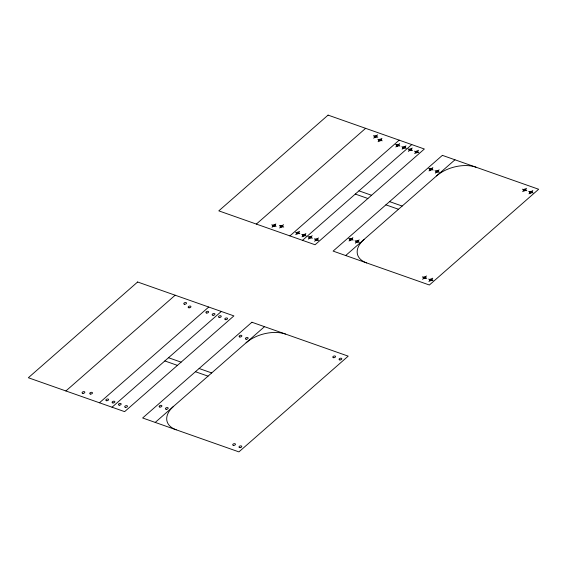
<?xml version="1.0" encoding="UTF-8"?>
<svg xmlns="http://www.w3.org/2000/svg" width="567" height="567" viewBox="0 0 567 567"><rect width="100%" height="100%" fill="white"/><g stroke="black" fill="none" stroke-linecap="round" stroke-linejoin="round"><path stroke-width="0.85" d="M65.892 390.968L175.168 295.216M256.355 224.078L365.623 128.333M271.99 227.296L275.846 223.922M373.681 138.192L377.53 134.818M279.623 227.998L283.472 224.624M378.083 141.729L381.938 138.348M99.459 402.783L208.727 307.038M289.914 235.9L399.189 140.148M295.733 234.66L299.589 231.286M395.809 146.973L399.657 143.6M302.027 236.878L305.875 233.505M402.102 149.192L405.951 145.818M112.039 407.212L221.314 311.467M302.502 240.33L411.77 144.585M308.32 239.097L312.169 235.716M408.389 151.41L412.244 148.03M314.614 241.308L318.463 237.934M414.683 153.622L418.538 150.248M349.038 241.003L352.894 237.63M429.006 170.936L432.855 167.563M355.332 243.222L359.187 239.841M435.293 173.155L439.149 169.774M155.23 422.415L264.498 326.67M345.686 255.533L454.961 159.788M422.613 279.333L426.462 275.959M522.675 191.66L526.53 188.279M428.907 281.551L432.756 278.177M528.968 193.871L532.824 190.498M373.405 135.733L377.799 137.278M395.539 144.514L399.926 146.059M401.826 146.733L406.22 148.278M408.12 148.944L412.514 150.496M414.413 151.162L418.807 152.707M522.405 189.194L526.8 190.739M528.699 191.412L533.093 192.957M377.813 139.262L382.208 140.814M428.73 168.477L433.124 170.022M435.024 170.688L439.418 172.24M358.975 190.845L371.562 195.275M389.579 201.618L402.166 206.048M355.296 194.07L367.884 198.5M385.9 204.843L398.481 209.273M348.769 238.544L353.163 240.089M355.062 240.755L359.457 242.307M279.354 225.538L283.748 227.083M295.464 232.201L299.858 233.746M301.757 234.419L306.152 235.964M308.051 236.63L312.438 238.183M314.338 238.849L318.732 240.394M422.344 276.873L426.738 278.418M428.638 279.092L433.025 280.637M271.721 224.837L276.115 226.382M168.519 357.727L181.1 362.157M199.116 368.5L211.704 372.93M164.834 360.952L177.421 365.382M195.438 371.725L208.025 376.155M436.562 175.905A28.605 16.571 -15.7 0 1 475.933 167.173M366.665 262.918A28.605 16.571 -15.7 0 1 364.085 239.416M246.106 342.794A28.605 16.571 -15.7 0 1 285.477 334.055M176.202 429.8A28.605 16.571 -15.7 0 1 173.622 406.298M137.625 281.997L28.35 377.742L124.627 411.642L233.895 315.897L137.625 281.997M328.08 115.115L218.805 210.86L315.082 244.76L424.357 149.015L328.08 115.115M251.918 322.24L142.643 417.985L238.92 451.885L348.195 356.14L251.918 322.24M442.373 155.358L333.105 251.103L429.375 285.003L538.65 189.258L442.373 155.358M430.303 280.743A1.432 0.829 -15.7 0 0 432.21 279.496A1.432 0.829 -15.7 0 0 429.977 279.347A1.432 0.829 -15.7 0 0 430.303 280.743M424.01 278.532A1.432 0.829 -15.7 0 0 425.923 277.284A1.432 0.829 -15.7 0 0 423.684 277.135A1.432 0.829 -15.7 0 0 424.01 278.532M524.085 190.845A1.432 0.829 -15.7 0 0 525.992 189.591A1.432 0.829 -15.7 0 0 523.759 189.449A1.432 0.829 -15.7 0 0 524.085 190.845M530.379 193.056A1.432 0.829 -15.7 0 0 532.285 191.809A1.432 0.829 -15.7 0 0 530.046 191.66A1.432 0.829 -15.7 0 0 530.379 193.056M309.717 238.289A1.432 0.829 -15.7 0 0 311.623 237.041A1.432 0.829 -15.7 0 0 309.391 236.893A1.432 0.829 -15.7 0 0 309.717 238.289M316.01 240.507A1.432 0.829 -15.7 0 0 317.917 239.253A1.432 0.829 -15.7 0 0 315.684 239.104A1.432 0.829 -15.7 0 0 316.01 240.507M416.086 152.821A1.432 0.829 -15.7 0 0 417.992 151.566A1.432 0.829 -15.7 0 0 415.753 151.417A1.432 0.829 -15.7 0 0 416.086 152.821M409.792 150.602A1.432 0.829 -15.7 0 0 411.699 149.355A1.432 0.829 -15.7 0 0 409.466 149.206A1.432 0.829 -15.7 0 0 409.792 150.602M375.063 137.391A1.432 0.829 -15.7 0 0 376.991 136.151A1.432 0.829 -15.7 0 0 374.759 135.981A1.432 0.829 -15.7 0 0 375.063 137.391M379.472 140.921A1.432 0.829 -15.7 0 0 381.393 139.68A1.432 0.829 -15.7 0 0 379.167 139.517A1.432 0.829 -15.7 0 0 379.472 140.921M281.034 227.197A1.432 0.829 -15.7 0 0 282.926 225.935A1.432 0.829 -15.7 0 0 280.679 225.808A1.432 0.829 -15.7 0 0 281.034 227.197M273.407 226.488A1.432 0.829 -15.7 0 0 275.3 225.234A1.432 0.829 -15.7 0 0 273.053 225.099A1.432 0.829 -15.7 0 0 273.407 226.488M303.423 236.07A1.432 0.829 -15.7 0 0 305.337 234.823A1.432 0.829 -15.7 0 0 303.097 234.674A1.432 0.829 -15.7 0 0 303.423 236.07M297.136 233.859A1.432 0.829 -15.7 0 0 299.043 232.605A1.432 0.829 -15.7 0 0 296.803 232.463A1.432 0.829 -15.7 0 0 297.136 233.859M397.205 146.173A1.432 0.829 -15.7 0 0 399.118 144.918A1.432 0.829 -15.7 0 0 396.879 144.776A1.432 0.829 -15.7 0 0 397.205 146.173M403.498 148.384A1.432 0.829 -15.7 0 0 405.405 147.136A1.432 0.829 -15.7 0 0 403.172 146.988A1.432 0.829 -15.7 0 0 403.498 148.384M430.31 170.121A1.432 0.829 -15.7 0 0 432.323 168.938A1.432 0.829 -15.7 0 0 430.155 168.683A1.432 0.829 -15.7 0 0 430.31 170.121M436.604 172.34A1.432 0.829 -15.7 0 0 438.617 171.156A1.432 0.829 -15.7 0 0 436.448 170.901A1.432 0.829 -15.7 0 0 436.604 172.34M350.349 240.188A1.432 0.829 -15.7 0 0 352.355 239.005A1.432 0.829 -15.7 0 0 350.193 238.75A1.432 0.829 -15.7 0 0 350.349 240.188M356.643 242.407A1.432 0.829 -15.7 0 0 358.649 241.223A1.432 0.829 -15.7 0 0 356.48 240.968A1.432 0.829 -15.7 0 0 356.643 242.407M239.848 447.632A1.432 0.829 -15.7 0 0 241.755 446.378A1.432 0.829 -15.7 0 0 239.515 446.229A1.432 0.829 -15.7 0 0 239.848 447.632M233.554 445.414A1.432 0.829 -15.7 0 0 235.461 444.167A1.432 0.829 -15.7 0 0 233.221 444.018A1.432 0.829 -15.7 0 0 233.554 445.414M333.63 357.727A1.432 0.829 -15.7 0 0 335.536 356.48A1.432 0.829 -15.7 0 0 333.297 356.331A1.432 0.829 -15.7 0 0 333.63 357.727M339.924 359.946A1.432 0.829 -15.7 0 0 341.83 358.691A1.432 0.829 -15.7 0 0 339.59 358.542A1.432 0.829 -15.7 0 0 339.924 359.946M119.261 405.171A1.432 0.829 -15.7 0 0 121.168 403.924A1.432 0.829 -15.7 0 0 118.928 403.775A1.432 0.829 -15.7 0 0 119.261 405.171M125.555 407.389A1.432 0.829 -15.7 0 0 127.462 406.135A1.432 0.829 -15.7 0 0 125.222 405.993A1.432 0.829 -15.7 0 0 125.555 407.389M225.623 319.703A1.432 0.829 -15.7 0 0 227.537 318.448A1.432 0.829 -15.7 0 0 225.297 318.307A1.432 0.829 -15.7 0 0 225.623 319.703M219.337 317.485A1.432 0.829 -15.7 0 0 221.243 316.237A1.432 0.829 -15.7 0 0 219.004 316.088A1.432 0.829 -15.7 0 0 219.337 317.485M184.608 304.273A1.432 0.829 -15.7 0 0 186.529 303.033A1.432 0.829 -15.7 0 0 184.303 302.87A1.432 0.829 -15.7 0 0 184.608 304.273M189.009 307.803A1.432 0.829 -15.7 0 0 190.937 306.563A1.432 0.829 -15.7 0 0 188.705 306.4A1.432 0.829 -15.7 0 0 189.009 307.803M90.578 394.079A1.432 0.829 -15.7 0 0 92.471 392.818A1.432 0.829 -15.7 0 0 90.224 392.69A1.432 0.829 -15.7 0 0 90.578 394.079M82.945 393.37A1.432 0.829 -15.7 0 0 84.837 392.116A1.432 0.829 -15.7 0 0 82.591 391.981A1.432 0.829 -15.7 0 0 82.945 393.37M112.968 402.96A1.432 0.829 -15.7 0 0 114.874 401.705A1.432 0.829 -15.7 0 0 112.642 401.556A1.432 0.829 -15.7 0 0 112.968 402.96M106.674 400.741A1.432 0.829 -15.7 0 0 108.58 399.494A1.432 0.829 -15.7 0 0 106.348 399.345A1.432 0.829 -15.7 0 0 106.674 400.741M206.749 313.055A1.432 0.829 -15.7 0 0 208.656 311.807A1.432 0.829 -15.7 0 0 206.416 311.659A1.432 0.829 -15.7 0 0 206.749 313.055M213.043 315.273A1.432 0.829 -15.7 0 0 214.95 314.019A1.432 0.829 -15.7 0 0 212.71 313.87A1.432 0.829 -15.7 0 0 213.043 315.273M239.855 337.004A1.432 0.829 -15.7 0 0 241.861 335.827A1.432 0.829 -15.7 0 0 239.699 335.565A1.432 0.829 -15.7 0 0 239.855 337.004M246.149 339.222A1.432 0.829 -15.7 0 0 248.155 338.038A1.432 0.829 -15.7 0 0 245.986 337.783A1.432 0.829 -15.7 0 0 246.149 339.222M159.887 407.071A1.432 0.829 -15.7 0 0 161.9 405.894A1.432 0.829 -15.7 0 0 159.731 405.632A1.432 0.829 -15.7 0 0 159.887 407.071M166.181 409.289A1.432 0.829 -15.7 0 0 168.193 408.105A1.432 0.829 -15.7 0 0 166.025 407.85A1.432 0.829 -15.7 0 0 166.181 409.289"/></g></svg>
